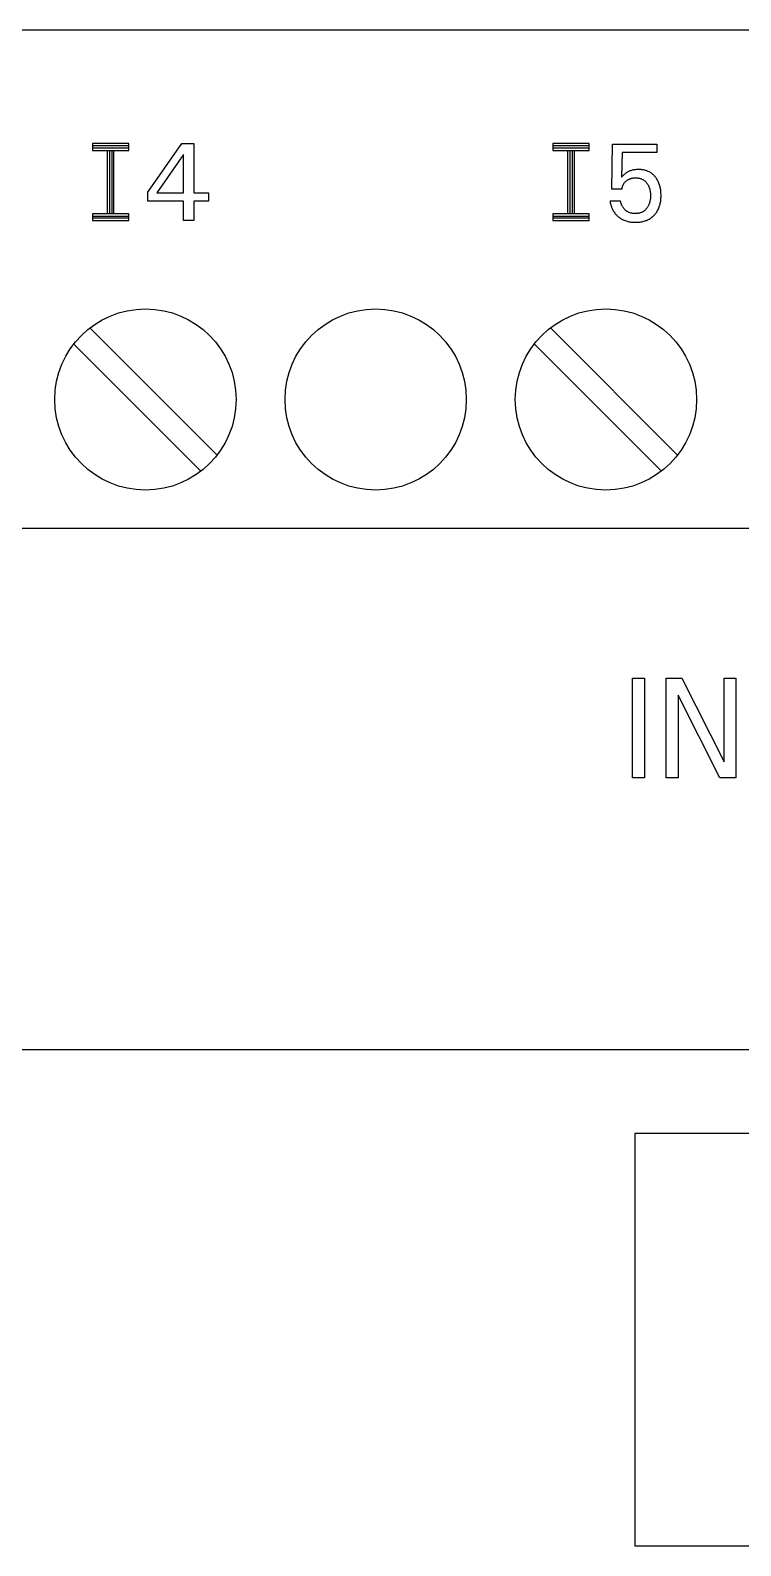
# Model space of a CAD drawing. Extents: x 0 to 420, y 0 to 297.
# Drawn here: x 170.01 to 185.68, y 220.22 to 253.67 of the extents above; entities that cross this region are included whole.
import ezdxf

# ---------------------------------------------------------------- set-up
doc = ezdxf.new("R2010")
doc.units = 0
doc.header["$LTSCALE"] = 23.1
doc.layers.add('10000_FRONT', color=7, linetype='CONTINUOUS')

msp = doc.modelspace()

# ---------------------------------------------------------------- linework, layer by layer
at = {"layer": '10000_FRONT', "color": 7, "linetype": 'CONTINUOUS'}
for p, q in [((207.298, 253.673), (137.798, 253.673)), ((171.378, 251.173), (171.378, 251.023)), ((172.178, 251.173), (171.378, 251.173)), ((172.178, 251.123), (171.378, 251.123)), ((172.178, 251.073), (171.378, 251.073)), ((171.378, 251.023), (172.178, 251.023)), ((171.703, 251.023), (171.703, 249.623)), ((171.753, 251.023), (171.753, 249.623)), ((171.803, 251.023), (171.803, 249.623)), ((171.853, 249.623), (171.853, 251.023)), ((172.178, 251.023), (172.178, 251.173)), ((172.598, 250.103), (173.347, 251.173)), ((173.388, 250.93), (172.796, 250.084)), ((173.347, 251.173), (173.616, 251.173)), ((173.388, 250.084), (173.388, 250.93)), ((173.616, 251.173), (173.616, 250.084)), ((181.538, 251.173), (181.538, 251.023)), ((182.338, 251.173), (181.538, 251.173)), ((182.338, 251.123), (181.538, 251.123)), ((182.338, 251.073), (181.538, 251.073)), ((181.538, 251.023), (182.338, 251.023)), ((181.863, 251.023), (181.863, 249.623)), ((181.913, 251.023), (181.913, 249.623)), ((181.963, 251.023), (181.963, 249.623)), ((182.013, 249.623), (182.013, 251.023)), ((182.338, 251.023), (182.338, 251.173)), ((182.836, 250.169), (182.851, 251.163)), ((182.851, 251.163), (183.835, 251.163)), ((183.064, 250.977), (183.051, 250.43)), ((183.835, 250.977), (183.064, 250.977)), ((183.835, 251.163), (183.835, 250.977)), ((183.181, 250.541), (183.167, 250.533)), ((183.195, 250.549), (183.181, 250.541)), ((183.209, 250.556), (183.195, 250.549)), ((183.223, 250.562), (183.209, 250.556)), ((183.239, 250.569), (183.223, 250.562)), ((183.254, 250.574), (183.239, 250.569)), ((183.27, 250.579), (183.254, 250.574)), ((183.286, 250.584), (183.27, 250.579)), ((183.302, 250.588), (183.286, 250.584)), ((183.319, 250.591), (183.302, 250.588)), ((183.337, 250.594), (183.319, 250.591)), ((183.355, 250.596), (183.337, 250.594)), ((183.373, 250.598), (183.355, 250.596)), ((183.391, 250.599), (183.373, 250.598)), ((183.409, 250.6), (183.391, 250.599)), ((183.428, 250.6), (183.409, 250.6)), ((183.447, 250.6), (183.428, 250.6)), ((183.466, 250.599), (183.447, 250.6)), ((183.485, 250.598), (183.466, 250.599)), ((183.504, 250.596), (183.485, 250.598)), ((183.523, 250.593), (183.504, 250.596)), ((183.541, 250.59), (183.523, 250.593)), ((183.56, 250.586), (183.541, 250.59)), ((183.578, 250.581), (183.56, 250.586)), ((183.595, 250.576), (183.578, 250.581)), ((183.611, 250.571), (183.595, 250.576)), ((183.628, 250.565), (183.611, 250.571)), ((183.643, 250.558), (183.628, 250.565)), ((183.659, 250.55), (183.643, 250.558)), ((183.674, 250.542), (183.659, 250.55)), ((183.689, 250.534), (183.674, 250.542)), ((183.067, 250.447), (183.051, 250.43)), ((183.083, 250.464), (183.067, 250.447)), ((183.07, 250.205), (183.073, 250.217)), ((183.073, 250.217), (183.076, 250.229)), ((183.076, 250.229), (183.08, 250.241)), ((183.08, 250.241), (183.084, 250.252)), ((183.098, 250.478), (183.083, 250.464)), ((183.084, 250.252), (183.089, 250.262)), ((183.089, 250.262), (183.094, 250.272)), ((183.094, 250.272), (183.1, 250.283)), ((183.113, 250.492), (183.098, 250.478)), ((183.1, 250.283), (183.106, 250.292)), ((183.106, 250.292), (183.113, 250.302)), ((183.122, 250.5), (183.113, 250.492)), ((183.113, 250.302), (183.12, 250.311)), ((183.12, 250.311), (183.127, 250.32)), ((183.132, 250.507), (183.122, 250.5)), ((183.127, 250.32), (183.135, 250.329)), ((183.141, 250.515), (183.132, 250.507)), ((183.135, 250.329), (183.144, 250.337)), ((183.154, 250.524), (183.141, 250.515)), ((183.144, 250.337), (183.152, 250.345)), ((183.152, 250.345), (183.161, 250.352)), ((183.167, 250.533), (183.154, 250.524)), ((183.161, 250.352), (183.171, 250.359)), ((183.171, 250.359), (183.18, 250.366)), ((183.18, 250.366), (183.189, 250.372)), ((183.189, 250.372), (183.199, 250.378)), ((183.199, 250.378), (183.209, 250.383)), ((183.209, 250.383), (183.219, 250.388)), ((183.219, 250.388), (183.23, 250.393)), ((183.23, 250.393), (183.241, 250.397)), ((183.241, 250.397), (183.252, 250.401)), ((183.252, 250.401), (183.263, 250.405)), ((183.263, 250.405), (183.274, 250.407)), ((183.274, 250.407), (183.286, 250.41)), ((183.286, 250.41), (183.298, 250.412)), ((183.298, 250.412), (183.31, 250.414)), ((183.31, 250.414), (183.323, 250.416)), ((183.323, 250.416), (183.335, 250.416)), ((183.335, 250.416), (183.348, 250.417)), ((183.348, 250.417), (183.36, 250.417)), ((183.36, 250.417), (183.373, 250.417)), ((183.373, 250.417), (183.386, 250.417)), ((183.386, 250.417), (183.398, 250.416)), ((183.398, 250.416), (183.411, 250.414)), ((183.411, 250.414), (183.423, 250.412)), ((183.423, 250.412), (183.436, 250.41)), ((183.436, 250.41), (183.448, 250.407)), ((183.448, 250.407), (183.46, 250.404)), ((183.46, 250.404), (183.471, 250.401)), ((183.471, 250.401), (183.482, 250.397)), ((183.482, 250.397), (183.493, 250.393)), ((183.493, 250.393), (183.504, 250.388)), ((183.504, 250.388), (183.514, 250.383)), ((183.514, 250.383), (183.524, 250.377)), ((183.524, 250.377), (183.534, 250.371)), ((183.534, 250.371), (183.544, 250.365)), ((183.544, 250.365), (183.553, 250.358)), ((183.553, 250.358), (183.563, 250.35)), ((183.563, 250.35), (183.571, 250.343)), ((183.571, 250.343), (183.58, 250.335)), ((183.58, 250.335), (183.588, 250.326)), ((183.588, 250.326), (183.596, 250.317)), ((183.596, 250.317), (183.604, 250.308)), ((183.604, 250.308), (183.611, 250.299)), ((183.611, 250.299), (183.618, 250.289)), ((183.618, 250.289), (183.626, 250.278)), ((183.626, 250.278), (183.632, 250.267)), ((183.632, 250.267), (183.639, 250.256)), ((183.639, 250.256), (183.645, 250.245)), ((183.645, 250.245), (183.65, 250.233)), ((183.65, 250.233), (183.656, 250.222)), ((183.656, 250.222), (183.661, 250.209)), ((183.661, 250.209), (183.665, 250.196)), ((183.704, 250.524), (183.689, 250.534)), ((183.718, 250.514), (183.704, 250.524)), ((183.732, 250.504), (183.718, 250.514)), ((183.745, 250.493), (183.732, 250.504)), ((183.758, 250.481), (183.745, 250.493)), ((183.771, 250.469), (183.758, 250.481)), ((183.783, 250.456), (183.771, 250.469)), ((183.794, 250.443), (183.783, 250.456)), ((183.805, 250.429), (183.794, 250.443)), ((183.816, 250.414), (183.805, 250.429)), ((183.827, 250.398), (183.816, 250.414)), ((183.837, 250.382), (183.827, 250.398)), ((183.846, 250.366), (183.837, 250.382)), ((183.855, 250.349), (183.846, 250.366)), ((183.863, 250.332), (183.855, 250.349)), ((183.871, 250.315), (183.863, 250.332)), ((183.879, 250.296), (183.871, 250.315)), ((183.886, 250.277), (183.879, 250.296)), ((183.892, 250.258), (183.886, 250.277)), ((183.897, 250.239), (183.892, 250.258)), ((183.902, 250.219), (183.897, 250.239)), ((183.907, 250.2), (183.902, 250.219)), ((172.598, 249.898), (172.598, 250.103)), ((173.388, 249.898), (172.598, 249.898)), ((172.796, 250.084), (173.388, 250.084)), ((173.388, 249.473), (173.388, 249.898)), ((173.616, 250.084), (173.937, 250.084)), ((173.616, 249.898), (173.616, 249.473)), ((173.937, 249.898), (173.616, 249.898)), ((173.937, 250.084), (173.937, 249.898)), ((182.798, 249.91), (182.8, 249.887)), ((182.798, 249.91), (183.03, 249.91)), ((182.8, 249.887), (182.804, 249.863)), ((183.064, 250.169), (182.836, 250.169)), ((183.032, 249.897), (183.03, 249.91)), ((183.034, 249.885), (183.032, 249.897)), ((183.037, 249.872), (183.034, 249.885)), ((183.04, 249.859), (183.037, 249.872)), ((183.064, 250.169), (183.065, 250.181)), ((183.065, 250.181), (183.067, 250.193)), ((183.067, 250.193), (183.07, 250.205)), ((183.665, 250.196), (183.67, 250.183)), ((183.67, 250.183), (183.674, 250.17)), ((183.674, 249.88), (183.67, 249.866)), ((183.674, 250.17), (183.677, 250.157)), ((183.677, 249.893), (183.674, 249.88)), ((183.677, 250.157), (183.68, 250.144)), ((183.68, 249.906), (183.677, 249.893)), ((183.68, 250.144), (183.683, 250.13)), ((183.683, 249.92), (183.68, 249.906)), ((183.683, 250.13), (183.685, 250.116)), ((183.685, 249.932), (183.683, 249.92)), ((183.685, 250.116), (183.687, 250.101)), ((183.686, 249.943), (183.685, 249.932)), ((183.688, 249.955), (183.686, 249.943)), ((183.687, 250.101), (183.689, 250.086)), ((183.69, 249.973), (183.688, 249.955)), ((183.689, 250.086), (183.69, 250.071)), ((183.69, 250.071), (183.691, 250.056)), ((183.691, 249.99), (183.69, 249.973)), ((183.691, 250.056), (183.691, 250.041)), ((183.691, 250.041), (183.692, 250.026)), ((183.692, 250.026), (183.691, 250.008)), ((183.691, 250.008), (183.691, 249.99)), ((183.911, 250.18), (183.907, 250.2)), ((183.908, 249.857), (183.912, 249.88)), ((183.914, 250.163), (183.911, 250.18)), ((183.912, 249.88), (183.916, 249.904)), ((183.916, 250.145), (183.914, 250.163)), ((183.918, 250.128), (183.916, 250.145)), ((183.916, 249.904), (183.919, 249.928)), ((183.921, 250.102), (183.918, 250.128)), ((183.919, 249.928), (183.921, 249.952)), ((183.923, 250.076), (183.921, 250.102)), ((183.921, 249.952), (183.923, 249.975)), ((183.924, 250.05), (183.923, 250.076)), ((183.923, 249.975), (183.924, 249.999)), ((183.924, 250.023), (183.924, 250.05)), ((183.924, 249.999), (183.924, 250.023)), ((171.378, 249.623), (171.378, 249.473)), ((172.178, 249.623), (171.378, 249.623)), ((171.378, 249.573), (172.178, 249.573)), ((172.178, 249.473), (172.178, 249.623)), ((181.538, 249.623), (181.538, 249.473)), ((182.338, 249.623), (181.538, 249.623)), ((181.538, 249.573), (182.338, 249.573)), ((182.338, 249.473), (182.338, 249.623)), ((182.804, 249.863), (182.809, 249.84)), ((182.809, 249.84), (182.814, 249.817)), ((182.814, 249.817), (182.821, 249.794)), ((182.821, 249.794), (182.829, 249.772)), ((182.829, 249.772), (182.835, 249.754)), ((182.835, 249.754), (182.843, 249.737)), ((182.843, 249.737), (182.851, 249.72)), ((182.851, 249.72), (182.86, 249.703)), ((182.86, 249.703), (182.869, 249.686)), ((182.869, 249.686), (182.879, 249.67)), ((182.879, 249.67), (182.89, 249.655)), ((182.89, 249.655), (182.901, 249.639)), ((182.901, 249.639), (182.913, 249.625)), ((182.913, 249.625), (182.925, 249.61)), ((182.925, 249.61), (182.939, 249.597)), ((182.939, 249.597), (182.952, 249.583)), ((182.952, 249.583), (182.966, 249.57)), ((182.966, 249.57), (182.981, 249.558)), ((182.981, 249.558), (182.998, 249.545)), ((182.998, 249.545), (183.015, 249.532)), ((183.044, 249.847), (183.04, 249.859)), ((183.049, 249.834), (183.044, 249.847)), ((183.053, 249.822), (183.049, 249.834)), ((183.059, 249.81), (183.053, 249.822)), ((183.065, 249.798), (183.059, 249.81)), ((183.071, 249.786), (183.065, 249.798)), ((183.078, 249.775), (183.071, 249.786)), ((183.085, 249.764), (183.078, 249.775)), ((183.093, 249.753), (183.085, 249.764)), ((183.1, 249.743), (183.093, 249.753)), ((183.108, 249.733), (183.1, 249.743)), ((183.116, 249.724), (183.108, 249.733)), ((183.124, 249.715), (183.116, 249.724)), ((183.133, 249.707), (183.124, 249.715)), ((183.142, 249.698), (183.133, 249.707)), ((183.152, 249.691), (183.142, 249.698)), ((183.161, 249.683), (183.152, 249.691)), ((183.171, 249.676), (183.161, 249.683)), ((183.181, 249.67), (183.171, 249.676)), ((183.192, 249.664), (183.181, 249.67)), ((183.203, 249.658), (183.192, 249.664)), ((183.213, 249.654), (183.203, 249.658)), ((183.224, 249.649), (183.213, 249.654)), ((183.234, 249.645), (183.224, 249.649)), ((183.245, 249.642), (183.234, 249.645)), ((183.256, 249.639), (183.245, 249.642)), ((183.268, 249.636), (183.256, 249.639)), ((183.279, 249.634), (183.268, 249.636)), ((183.291, 249.632), (183.279, 249.634)), ((183.302, 249.63), (183.291, 249.632)), ((183.314, 249.629), (183.302, 249.63)), ((183.325, 249.628), (183.314, 249.629)), ((183.337, 249.627), (183.325, 249.628)), ((183.349, 249.627), (183.337, 249.627)), ((183.36, 249.627), (183.349, 249.627)), ((183.373, 249.627), (183.36, 249.627)), ((183.386, 249.628), (183.373, 249.627)), ((183.399, 249.629), (183.386, 249.628)), ((183.411, 249.63), (183.399, 249.629)), ((183.424, 249.632), (183.411, 249.63)), ((183.436, 249.634), (183.424, 249.632)), ((183.449, 249.637), (183.436, 249.634)), ((183.461, 249.64), (183.449, 249.637)), ((183.472, 249.644), (183.461, 249.64)), ((183.483, 249.648), (183.472, 249.644)), ((183.494, 249.652), (183.483, 249.648)), ((183.505, 249.657), (183.494, 249.652)), ((183.515, 249.662), (183.505, 249.657)), ((183.525, 249.668), (183.515, 249.662)), ((183.535, 249.674), (183.525, 249.668)), ((183.545, 249.681), (183.535, 249.674)), ((183.555, 249.688), (183.545, 249.681)), ((183.564, 249.696), (183.555, 249.688)), ((183.573, 249.704), (183.564, 249.696)), ((183.581, 249.712), (183.573, 249.704)), ((183.589, 249.721), (183.581, 249.712)), ((183.597, 249.73), (183.589, 249.721)), ((183.605, 249.739), (183.597, 249.73)), ((183.612, 249.749), (183.605, 249.739)), ((183.62, 249.759), (183.612, 249.749)), ((183.627, 249.77), (183.62, 249.759)), ((183.633, 249.781), (183.627, 249.77)), ((183.64, 249.792), (183.633, 249.781)), ((183.646, 249.804), (183.64, 249.792)), ((183.651, 249.816), (183.646, 249.804)), ((183.656, 249.828), (183.651, 249.816)), ((183.661, 249.84), (183.656, 249.828)), ((183.666, 249.853), (183.661, 249.84)), ((183.67, 249.866), (183.666, 249.853)), ((183.699, 249.529), (183.715, 249.541)), ((183.715, 249.541), (183.732, 249.554)), ((183.732, 249.554), (183.747, 249.567)), ((183.747, 249.567), (183.763, 249.582)), ((183.763, 249.582), (183.777, 249.597)), ((183.777, 249.597), (183.791, 249.612)), ((183.791, 249.612), (183.804, 249.628)), ((183.804, 249.628), (183.816, 249.644)), ((183.816, 249.644), (183.828, 249.661)), ((183.828, 249.661), (183.839, 249.679)), ((183.839, 249.679), (183.849, 249.697)), ((183.849, 249.697), (183.859, 249.715)), ((183.859, 249.715), (183.868, 249.734)), ((183.868, 249.734), (183.877, 249.754)), ((183.877, 249.754), (183.884, 249.774)), ((183.884, 249.774), (183.891, 249.795)), ((183.891, 249.795), (183.897, 249.815)), ((183.897, 249.815), (183.903, 249.836)), ((183.903, 249.836), (183.908, 249.857)), ((172.178, 249.523), (171.378, 249.523)), ((171.378, 249.473), (172.178, 249.473)), ((173.616, 249.473), (173.388, 249.473)), ((182.338, 249.523), (181.538, 249.523)), ((181.538, 249.473), (182.338, 249.473)), ((183.015, 249.532), (183.033, 249.52)), ((183.033, 249.52), (183.052, 249.509)), ((183.052, 249.509), (183.071, 249.499)), ((183.071, 249.499), (183.09, 249.489)), ((183.09, 249.489), (183.111, 249.48)), ((183.111, 249.48), (183.131, 249.472)), ((183.131, 249.472), (183.152, 249.465)), ((183.152, 249.465), (183.174, 249.458)), ((183.174, 249.458), (183.195, 249.453)), ((183.195, 249.453), (183.217, 249.448)), ((183.217, 249.448), (183.241, 249.444)), ((183.241, 249.444), (183.264, 249.44)), ((183.264, 249.44), (183.288, 249.437)), ((183.288, 249.437), (183.312, 249.436)), ((183.312, 249.436), (183.336, 249.434)), ((183.336, 249.434), (183.36, 249.434)), ((183.36, 249.434), (183.384, 249.434)), ((183.384, 249.434), (183.408, 249.435)), ((183.408, 249.435), (183.431, 249.437)), ((183.431, 249.437), (183.455, 249.44)), ((183.455, 249.44), (183.478, 249.443)), ((183.478, 249.443), (183.501, 249.447)), ((183.501, 249.447), (183.524, 249.452)), ((183.524, 249.452), (183.545, 249.458)), ((183.545, 249.458), (183.566, 249.464)), ((183.566, 249.464), (183.586, 249.471)), ((183.586, 249.471), (183.606, 249.478)), ((183.606, 249.478), (183.625, 249.487)), ((183.625, 249.487), (183.645, 249.496)), ((183.645, 249.496), (183.663, 249.506)), ((183.663, 249.506), (183.681, 249.517)), ((183.681, 249.517), (183.699, 249.529)), ((174.127, 244.297), (171.322, 247.102)), ((184.287, 244.297), (181.482, 247.102)), ((170.969, 246.748), (173.773, 243.944)), ((181.129, 246.748), (183.933, 243.944)), ((207.298, 242.673), (137.798, 242.673)), ((183.298, 237.173), (183.298, 239.373)), ((183.298, 239.373), (183.559, 239.373)), ((183.559, 239.373), (183.559, 237.173)), ((184.04, 237.173), (184.04, 239.373)), ((184.04, 239.373), (184.38, 239.373)), ((184.38, 239.373), (185.315, 237.528)), ((185.315, 237.528), (185.315, 239.373)), ((185.315, 239.373), (185.575, 239.373)), ((185.575, 239.373), (185.575, 237.173)), ((184.3, 238.997), (184.3, 237.173)), ((185.224, 237.173), (184.3, 238.997)), ((183.559, 237.173), (183.298, 237.173)), ((184.3, 237.173), (184.04, 237.173)), ((185.575, 237.173), (185.224, 237.173)), ((137.798, 231.173), (207.298, 231.173)), ((183.348, 229.323), (183.348, 220.223)), ((191.648, 229.323), (183.348, 229.323)), ((183.348, 220.223), (203.948, 220.223))]:
    msp.add_line(p, q, dxfattribs=at)
for centre in [(172.548, 245.523), (177.628, 245.523), (182.708, 245.523)]:
    msp.add_circle(centre, 2, dxfattribs=at)

doc.saveas('drawing.dxf')
